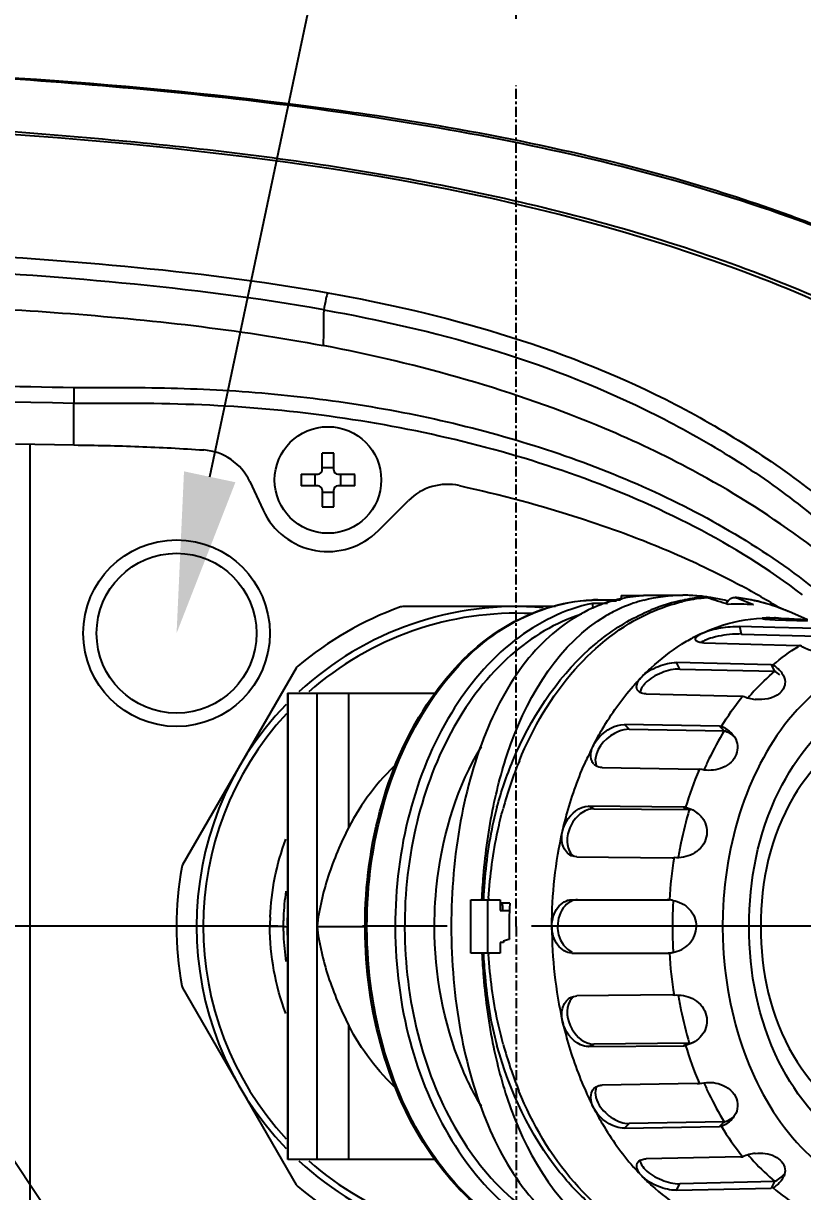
# Model space of a CAD drawing. Header units: millimetres. Extents: x 4086 to 8300, y 123 to 1549.
# Drawn here: x 6767.35 to 6796.59, y 727.1 to 770.94 of the extents above; entities that cross this region are included whole.
import ezdxf
from ezdxf import colors
from ezdxf.entities.mleader import LeaderData, LeaderLine
from ezdxf.math import Vec2, Vec3

# ---------------------------------------------------------------- set-up
doc = ezdxf.new("R2010")
doc.units = ezdxf.units.MM
doc.linetypes.add('CENTER', pattern=[0.6, 0.375, -0.075, 0.075, -0.075])
doc.linetypes.add('CENTER2', pattern=[28.575, 19.05, -3.175, 3.175, -3.175])
for name, color, linetype in [('00_COMPONENTS', 7, 'Continuous'), ('03_ALL_AXES', 7, 'Continuous'), ('51__DRAFT_DIMS', 7, 'Continuous'), ('多重引线', 7, 'Continuous')]:
    doc.layers.add(name, color=color, linetype=linetype)
doc.styles.add('思源黑', font='SourceHanSansCN-Normal.ttf')
doc.dimstyles.new('尺寸标注_细节_1_2比例', dxfattribs={"dimtxt": 7, "dimasz": 6, "dimexe": 2, "dimexo": 1.5, "dimgap": 1, "dimtad": 1, "dimlfac": 2, "dimdsep": 46, "dimtxsty": '思源黑', "dimcen": 0.09, "dimadec": 0, "dimazin": 0, "dimtp": 0.01, "dimtm": 0.01, "dimtfac": 1, "dimtofl": 0, "dimtmove": 0, "dimatfit": 3, "dimfxl": 1, "dimtolj": 1, "dimarcsym": 0})

# ---------------------------------------------------------------- blocks, each defined once
blk = doc.blocks.new('*D1646')
at = {"layer": '51__DRAFT_DIMS', "color": 0, "linetype": 'Continuous', "lineweight": -2}
for p, q in [((6785.846, 771.111), (6785.846, 790.232)), ((6948.346, 776.508), (6948.346, 790.232)), ((6791.846, 788.232), (6942.346, 788.232))]:
    blk.add_line(p, q, dxfattribs=at)
at = {"layer": '51__DRAFT_DIMS', "color": 0}
for points in [[(6791.846, 789.232), (6791.846, 787.232), (6785.846, 788.232)], [(6942.346, 787.232), (6942.346, 789.232), (6948.346, 788.232)]]:
    blk.add_solid(points, dxfattribs=at)
at = {"layer": 'Defpoints', "color": 0}
for p in [(6948.346, 788.232), (6948.346, 775.008), (6785.846, 769.611)]:
    blk.add_point(p, dxfattribs=at)
at = {"layer": '51__DRAFT_DIMS', "color": 0, "insert": (6867.001, 796.358), "char_height": 7, "attachment_point": 2, "style": '思源黑'}
blk.add_mtext('\\A1;\\A1;a', dxfattribs=at)
blk = doc.blocks.new('*D1647')
at = {"layer": '51__DRAFT_DIMS', "color": 0, "linetype": 'Continuous', "lineweight": -2}
for p, q in [((6648.346, 764.797), (6648.346, 790.232)), ((6785.846, 771.111), (6785.846, 790.232)), ((6654.346, 788.232), (6779.846, 788.232))]:
    blk.add_line(p, q, dxfattribs=at)
at = {"layer": '51__DRAFT_DIMS', "color": 0}
for points in [[(6654.346, 789.232), (6654.346, 787.232), (6648.346, 788.232)], [(6779.846, 787.232), (6779.846, 789.232), (6785.846, 788.232)]]:
    blk.add_solid(points, dxfattribs=at)
at = {"layer": 'Defpoints', "color": 0}
for p in [(6785.846, 788.232), (6785.846, 769.611), (6648.346, 763.297)]:
    blk.add_point(p, dxfattribs=at)
at = {"layer": '51__DRAFT_DIMS', "color": 0, "insert": (6717.035, 796.484), "char_height": 7, "attachment_point": 2, "style": '思源黑'}
blk.add_mtext('\\A1;275', dxfattribs=at)

msp = doc.modelspace()

# ---------------------------------------------------------------- linework, layer by layer
at = {"layer": '00_COMPONENTS', "color": 7, "linetype": 'Continuous'}
for p, q in [((6769.2463, 755.1208), (6769.2463, 756.6816)), ((6767.0517, 755.1627), (6769.2463, 755.1208)), ((6767.6071, 718.9587), (6767.6071, 755.1535)), ((6778.5563, 754.1761), (6778.5563, 754.8098)), ((6778.9963, 754.1761), (6778.9963, 754.8098)), ((6777.7726, 754.0261), (6778.4063, 754.0261)), ((6778.3027, 753.5861), (6778.3027, 754.0261)), ((6778.5563, 754.2797), (6778.9963, 754.2797)), ((6779.1463, 754.0261), (6779.7801, 754.0261)), ((6779.2499, 754.0261), (6779.2499, 753.5861)), ((6775.8421, 753.7442), (6776.3423, 752.6716)), ((6778.4063, 753.5861), (6777.7726, 753.5861)), ((6779.7801, 753.5861), (6779.1463, 753.5861)), ((6778.5563, 753.4361), (6778.5563, 752.8023)), ((6778.9963, 753.3325), (6778.5563, 753.3325)), ((6778.9963, 752.8023), (6778.9963, 753.4361)), ((6780.6735, 751.9079), (6781.8029, 753.0372)), ((6788.903, 749.3061), (6789.7611, 749.3061)), ((6789.2418, 749.2635), (6789.2711, 749.2643)), ((6789.6101, 749.2643), (6789.2711, 749.2643)), ((6789.7869, 749.4666), (6789.7869, 749.3061)), ((6789.7869, 749.4666), (6790.6137, 749.4666)), ((6790.6137, 749.4811), (6792.095, 749.4811)), ((6792.8838, 749.406), (6792.8574, 749.4041)), ((6794.0201, 749.3982), (6794.054, 749.3963)), ((6794.7475, 749.1172), (6794.1271, 749.3775)), ((6787.3113, 749.0561), (6781.5816, 749.0561)), ((6789.2711, 749.1751), (6788.7004, 749.1751)), ((6796.7477, 748.5686), (6796.0931, 748.8553)), ((6794.2964, 748.0263), (6794.2306, 748.3127)), ((6795.5484, 748.2763), (6794.2306, 748.3127)), ((6795.3662, 748.6311), (6795.5553, 748.6276)), ((6795.3662, 748.5671), (6795.5567, 748.5615)), ((6795.5553, 748.628), (6795.5349, 748.6286)), ((6795.5567, 748.5615), (6796.7792, 748.5258)), ((6794.2964, 748.0263), (6797.8254, 747.9287)), ((6797.7596, 748.2152), (6795.5484, 748.2763)), ((6792.8856, 747.6947), (6796.4146, 747.5971)), ((6777.5863, 746.7494), (6773.3217, 739.3628)), ((6791.9863, 746.7128), (6791.8611, 746.9565)), ((6795.4103, 746.8735), (6791.8611, 746.9565)), ((6791.9863, 746.7128), (6795.5355, 746.6298)), ((6795.4103, 746.8735), (6795.5355, 746.6298)), ((6777.2603, 745.8061), (6777.2603, 737.3823)), ((6777.2609, 745.8061), (6782.8628, 745.8061)), ((6779.5587, 740.7753), (6779.5587, 745.8061)), ((6790.717, 745.7809), (6794.2662, 745.6979)), ((6790.0762, 744.4541), (6789.9039, 744.6311)), ((6793.4692, 744.5708), (6789.9039, 744.6311)), ((6790.0762, 744.4541), (6793.6415, 744.3937)), ((6793.4692, 744.5708), (6793.6415, 744.3937)), ((6789.0727, 743.0131), (6792.6379, 742.9528)), ((6788.7532, 741.4712), (6788.5507, 741.5642)), ((6792.1262, 741.5325), (6788.5507, 741.5642)), ((6788.7532, 741.4712), (6792.3288, 741.4394)), ((6792.1262, 741.5325), (6792.3288, 741.4394)), ((6792.201, 741.5267), (6792.4078, 741.4522)), ((6788.1137, 739.6621), (6787.9078, 739.7077)), ((6788.1137, 739.6621), (6791.6892, 739.6304)), ((6784.137, 738.0561), (6785.2402, 738.0561)), ((6784.7806, 736.0561), (6784.7806, 738.0561)), ((6785.2402, 738.0561), (6785.2402, 737.6561)), ((6785.6002, 737.9311), (6785.2402, 737.9311)), ((6787.9338, 738.0561), (6791.5889, 738.0561)), ((6777.2656, 737.3823), (6777.2655, 737.059)), ((6785.2402, 737.6561), (6785.5885, 737.6561)), ((6777.1, 737.0561), (6776.5994, 737.056)), ((6777.1, 737.0561), (6777.2656, 737.0561)), ((6777.2655, 737.0524), (6777.2655, 736.7298)), ((6778.3715, 737.0561), (6779.9649, 737.0561)), ((6779.9649, 737.0561), (6780.1641, 737.0561)), ((6780.1679, 736.9797), (6780.1677, 737.0561)), ((6780.2411, 736.9792), (6780.2409, 737.0561)), ((6781.3016, 737.0561), (6781.3018, 736.9754)), ((6777.2603, 736.7298), (6777.2603, 728.3061)), ((6785.366, 736.517), (6785.4388, 736.5383)), ((6785.4388, 736.5383), (6785.5116, 736.5597)), ((6785.5116, 736.5597), (6785.5845, 736.5811)), ((6785.2402, 736.0561), (6784.137, 736.0561)), ((6785.2402, 736.4561), (6785.2402, 736.0561)), ((6785.368, 736.4561), (6785.2402, 736.4561)), ((6787.9338, 736.0561), (6791.5889, 736.0561)), ((6773.3217, 734.7494), (6777.5863, 727.3628)), ((6787.9078, 734.4045), (6788.1137, 734.45)), ((6791.6892, 734.4817), (6788.1137, 734.45)), ((6779.5587, 728.3061), (6779.5587, 733.3368)), ((6788.5507, 732.5479), (6788.7532, 732.641)), ((6788.5507, 732.5479), (6792.1262, 732.5796)), ((6792.3288, 732.6727), (6788.7532, 732.641)), ((6792.3288, 732.6727), (6792.1262, 732.5796)), ((6792.4078, 732.6599), (6792.201, 732.5855)), ((6792.6379, 731.1594), (6789.0727, 731.0991)), ((6789.9039, 729.481), (6790.0762, 729.6581)), ((6789.9039, 729.481), (6793.4692, 729.5414)), ((6793.6415, 729.7184), (6790.0762, 729.6581)), ((6793.6415, 729.7184), (6793.4692, 729.5414)), ((6782.8627, 728.3061), (6777.2669, 728.3061)), ((6794.2662, 728.4142), (6790.717, 728.3312)), ((6791.8611, 727.1557), (6791.9863, 727.3994)), ((6795.5355, 727.4824), (6791.9863, 727.3994)), ((6795.5355, 727.4824), (6795.4103, 727.2387)), ((6791.8611, 727.1557), (6795.4103, 727.2387))]:
    msp.add_line(p, q, dxfattribs=at)
msp.add_lwpolyline([(6785.366, 736.517), (6785.367, 736.4967), (6785.367, 736.4764), (6785.368, 736.4561)], dxfattribs=at)
for centre, radius in [((6778.7763, 753.8061), 2), ((6773.0963, 748.0561), 3.5), ((6773.0963, 748.0561), 3)]:
    msp.add_circle(centre, radius, dxfattribs=at)
for centre, radius, start, end in [((6777.1274, 710.5371), 56.4142, 68.5116, 70.36001), ((6777.5201, 712.6363), 54.3678, 68.08563, 70.00558), ((7157.7071, 754.4686), 379.1324, 179.135161, 179.337615), ((6773.9701, 752.8713), 2.0655, 25, 85.99702), ((6778.4063, 754.1761), 0.15, 270, 0), ((6779.1463, 754.1761), 0.15, 180, 270), ((6778.4063, 753.4361), 0.15, 0, 90), ((6779.1463, 753.4361), 0.15, 90, 180), ((6783.2634, 751.5767), 2.0655, 77.63506, 135.00001), ((6778.7753, 753.8061), 2.6845, 205, 315), ((6780.9719, 725.1477), 28.0497, 58.19039, 61.63837), ((6788.9031, 743.0887), 6.2174, 90.00098, 92.01534), ((6790.9685, 743.8856), 5.5898, 107.91411, 111.18099), ((6789.9653, 743.1483), 6.1579, 92.20683, 96.74725), ((6790.9718, 743.8755), 5.6003, 107.62106, 107.91462), ((6790.9766, 743.8602), 5.6164, 105.02347, 107.61974), ((6792.0376, 743.8942), 5.5838, 107.66835, 117.22548), ((6790.9841, 743.8321), 5.6455, 103.28789, 105.02371), ((6790.9881, 743.8156), 5.6625, 102.9577, 103.28852), ((6790.9903, 743.8057), 5.6726, 102.20109, 102.95757), ((6791.0021, 743.7477), 5.7318, 97.82431, 102.19371), ((6791.0112, 743.6862), 5.794, 97.28498, 97.83013), ((6791.013, 743.6721), 5.8082, 96.87866, 97.28503), ((6791.0151, 743.6544), 5.826, 96.13841, 96.87848), ((6792.0139, 743.9573), 5.5164, 106.59455, 107.63342), ((6791.0201, 743.6055), 5.8751, 93.96689, 96.13624), ((6792.0239, 743.9236), 5.5516, 104.5178, 106.59323), ((6793.4915, 742.5861), 6.8506, 101.35834, 112.16277), ((6793.5321, 743.0521), 6.3582, 102.13594, 103.08961), ((6792.0943, 743.2151), 6.266, 87.70597, 89.9935), ((6793.4366, 742.8172), 6.6133, 100.84931, 101.28585), ((6793.4193, 742.9144), 6.5145, 94.94855, 100.86116), ((6793.53, 743.063), 6.3471, 99.65887, 102.13769), ((6792.0898, 743.0874), 6.3938, 87.23461, 87.71196), ((6792.0871, 743.0318), 6.4494, 86.54428, 87.2343), ((6793.5218, 743.1092), 6.3002, 99.03768, 99.65635), ((6792.0768, 742.8749), 6.6067, 84.02546, 86.53684), ((6793.5155, 743.1502), 6.2587, 96.00716, 99.0399), ((6792.0611, 742.7167), 6.7656, 83.35684, 84.03261), ((6792.0559, 742.6713), 6.8113, 83.13903, 83.35736), ((6793.5118, 743.1832), 6.2255, 95.76099, 96.0043), ((6792.0481, 742.608), 6.8751, 82.12534, 83.13779), ((6793.5106, 743.1945), 6.2142, 94.64826, 95.76124), ((6792.0277, 742.4632), 7.0214, 80.35242, 82.12263), ((6739.7849, 579.7891), 177.7539, 72.311849, 72.578629), ((6791.9708, 742.1426), 7.347, 76.12315, 80.33351), ((6791.9135, 741.8989), 7.5973, 75.78299, 76.14437), ((6793.4079, 742.954), 6.4746, 83.61063, 84.2736), ((6793.4971, 743.1249), 6.2844, 78.23371, 84.24618), ((6793.3983, 742.879), 6.5502, 78.16382, 83.59988), ((6793.3839, 742.8061), 6.6245, 77.74394, 78.17155), ((6793.4222, 742.7958), 6.6218, 68.08898, 78.17982), ((6793.3394, 742.6239), 6.8121, 69.72216, 77.70293), ((6785.8463, 737.0561), 12.75, 109.94844, 130.05156), ((6785.8463, 737.0561), 12, 85.1779, 132.83834), ((6785.8463, 737.0561), 11.75, 87.1116, 131.50161), ((6781.5816, 748.8061), 0.25, 90, 109.94844), ((6790.9772, 743.8659), 5.6113, 112.94406, 114.03966), ((6800.5644, 750.2534), 11.9143, 185.82727, 186.12967), ((6790.9683, 743.887), 5.5884, 112.26535, 112.94372), ((6790.9655, 743.8938), 5.581, 111.18217, 112.26516), ((6792.1151, 743.7409), 5.7555, 117.21367, 120.31594), ((6794.1285, 743.0812), 6.0677, 84.14499, 93.17074), ((6793.2372, 742.3392), 7.1145, 66.33272, 69.74472), ((6793.3164, 742.5179), 6.9191, 66.33927, 68.1349), ((6795.3663, 742.8419), 5.7892, 90.00133, 92.9093), ((6795.2359, 737.7467), 10.886, 87.60395, 88.31821), ((6795.8076, 741.6467), 7.0725, 117.64426, 122.21616), ((6795.6756, 741.8938), 6.7924, 115.81637, 117.62479), ((6795.6218, 742.0045), 6.6693, 114.68039, 115.81423), ((6796.4519, 749.0149), 1.4183, 268.49142, 271.68241), ((6800.1488, 741.5029), 7.1065, 120.95477, 121.48843), ((6777.8029, 746.6244), 0.25, 130.05156, 150), ((6797.3496, 739.8223), 9.471, 138.0847, 138.68894), ((6797.1615, 739.9929), 9.2171, 135.78524, 138.09244), ((3298.1461, 739.662), 3480.2265, 359.9571056, 0.1011518), ((6794.2845, 746.4907), 0.793, 268.67286, 270.52415), ((6794.2832, 746.5853), 0.8876, 270.55375, 273.98646), ((6801.9565, 739.5045), 9.8142, 140.85645, 141.14518), ((6794.991, 747.1578), 1.5947, 246.09899, 263.5318), ((6801.5212, 739.7021), 9.153, 137.56667, 139.62684), ((6785.8463, 737.0561), 12, 136.03413, 223.95668), ((6785.8463, 737.0561), 11.75, 137.25521, 222.71608), ((6803.4889, 738.3287), 11.5569, 148.34629, 154.31318), ((6799.9876, 738.087), 12.6385, 152.8218, 155.75407), ((6799.9067, 737.5482), 15.0752, 157.68815, 164.94481), ((6789.0321, 743.4025), 0.3804, 224.19145, 236.99077), ((6804.2358, 737.9586), 12.3904, 154.26795, 156.34973), ((6805.388, 737.5834), 13.764, 157.15763, 163.35207), ((6792.6482, 743.5647), 0.612, 269.04232, 271.44209), ((6792.6466, 743.6158), 0.6632, 271.47069, 276.018), ((6804.7608, 737.8352), 13.0882, 156.96619, 157.10762), ((6806.1605, 737.2687), 14.4374, 163.20907, 168.35318), ((6792.1222, 741.0019), 0.5307, 81.46232, 89.56386), ((6792.0786, 740.0569), 1.4065, 76.76076, 79.98644), ((6806.7103, 737.1496), 14.9999, 168.33169, 170.45369), ((6807.446, 737.0769), 15.887, 170.73301, 176.4866), ((6791.6939, 740.167), 0.5366, 269.49829, 272.22946), ((6791.6929, 740.189), 0.5586, 272.2466, 277.56271), ((6785.8463, 737.0561), 12.75, 169.94844, 190.05156), ((6773.5382, 739.2378), 0.25, 150, 169.94844), ((6785.8536, 737.0564), 8.7537, 171.35858, 177.71918), ((6802.0493, 737.0646), 17.2752, 176.52118, 176.71991), ((6800.4838, 737.2142), 15.1697, 177.63769, 178.33074), ((6802.632, 737.0574), 17.0541, 177.06357, 177.98831), ((6791.513, 737.5395), 0.5166, 81.54421, 90.00786), ((6791.4689, 736.7345), 1.3214, 79.11988, 84.78824), ((6807.4059, 737.0585), 15.7019, 176.52059, 177.57405), ((6808.1245, 737.0556), 14.5367, 176.98866, 179.99805), ((6786.2318, 737.0205), 9.6324, 177.75392, 179.78903), ((6785.783, 737.0604), 8.683, 177.7267, 178.15311), ((6802.6704, 737.0561), 17.0926, 177.98854, 180.00024), ((6807.4635, 737.0562), 15.7595, 177.57428, 180.00034), ((6785.7435, 737.0612), 8.6435, 179.40653, 180.03365), ((6785.8225, 737.0613), 8.7225, 180.034, 180.48149), ((6785.839, 737.0616), 8.739, 180.48304, 182.28853), ((6785.7669, 737.0609), 8.6669, 178.15288, 179.40625), ((6802.6771, 737.0561), 17.0993, 179.99997, 181.06125), ((6807.4641, 737.056), 15.7601, 179.9997, 182.42567), ((6808.125, 737.0566), 14.5371, 180.00194, 183.01114), ((6785.9103, 737.0653), 8.8104, 182.29357, 188.69712), ((6802.6659, 737.0559), 17.0881, 181.06128, 181.59216), ((6802.0984, 737.0504), 17.3244, 183.2821, 183.45319), ((6791.5131, 736.5717), 0.5156, 269.99917, 278.46027), ((6791.4689, 737.378), 1.3217, 275.21135, 280.88642), ((6807.446, 737.0353), 15.887, 183.5134, 189.26699), ((6807.4016, 737.0534), 15.6976, 182.42576, 183.48162), ((6773.5382, 734.8744), 0.25, 190.05156, 210), ((6791.6936, 733.9305), 0.5513, 82.40772, 90.4534), ((6806.7082, 736.9622), 14.9978, 189.54616, 191.66851), ((6806.1599, 736.8433), 14.4367, 191.6467, 196.7907), ((6799.9178, 736.5676), 15.0869, 195.09705, 202.162), ((6792.1214, 733.1297), 0.5501, 270.50042, 273.13749), ((6792.1233, 733.1008), 0.5211, 273.11208, 278.57873), ((6805.388, 736.5287), 13.764, 196.64793, 202.84236), ((6792.0841, 734.0291), 1.3799, 279.97699, 288.47186), ((6799.9876, 736.0252), 12.6385, 204.24593, 207.1782), ((6804.7608, 736.2769), 13.0882, 202.89237, 203.03381), ((6804.2346, 736.153), 12.389, 203.65019, 205.73225), ((6803.4885, 735.7832), 11.5563, 205.68668, 211.65343), ((6785.8463, 737.0561), 12, 227.14687, 274.81354), ((6785.8463, 737.0561), 11.75, 228.49054, 272.83371), ((6801.9565, 734.6077), 9.8142, 218.85482, 219.14355), ((6794.9911, 726.9543), 1.5947, 96.48746, 113.90104), ((6801.5207, 734.4097), 9.1524, 220.37315, 222.43355), ((6797.3496, 734.2898), 9.471, 221.31106, 221.9153), ((6797.1615, 734.1192), 9.2171, 221.90756, 224.21476), ((6777.8029, 727.4878), 0.25, 210, 229.94844), ((6785.8463, 737.0561), 12.75, 229.94844, 250.05156), ((6795.2618, 727.9445), 0.6772, 332.78027, 336.60341)]:
    msp.add_arc(centre, radius, start, end, dxfattribs=at)
msp.add_ellipse((6777.7978, 737.0561), major_axis=(0, 21.02), ratio=0.3019183, start_param=-1.618388, end_param=-1.5232046, dxfattribs=at)
for points, knots in [([(6689.1641, 767.2467), (6697.1259, 767.9447), (6712.8194, 768.953), (6732.2588, 769.5931), (6747.3895, 769.6405), (6761.9344, 769.2984), (6772.7676, 768.614), (6779.8463, 767.5833)], [0, 0, 0, 0, 0.2640025, 0.5193033, 0.6423762, 0.76371, 1, 1, 1, 1]), ([(6796.0887, 763.6693), (6792.2052, 765.0563), (6784.1512, 767.0339), (6771.863, 768.5916), (6759.498, 769.3276), (6742.9918, 769.7235), (6722.3518, 769.3156), (6705.8617, 768.4692), (6697.6284, 767.8767)], [0, 0, 0, 0, 0.1249125, 0.2499034, 0.3749179, 0.499938, 0.7499661, 1, 1, 1, 1]), ([(6794.0508, 761.7383), (6785.408, 764.9052), (6766.8353, 767.2912), (6748.4788, 767.617), (6739.2641, 767.5186)], [0, 0, 0, 0, 0.4997147, 1, 1, 1, 1]), ([(6739.3338, 767.6343), (6745.8139, 767.7021), (6755.5481, 767.6), (6768.5057, 766.8287), (6778.2103, 765.8274), (6787.8069, 764.0065), (6795.5782, 761.4989), (6801.4348, 758.6295), (6806.8802, 755.0298), (6810.3378, 751.4912), (6812.3711, 748.9529)], [0, 0, 0, 0, 0.2493436, 0.3742985, 0.4993751, 0.6244621, 0.7495694, 0.8121293, 0.8748666, 1, 1, 1, 1]), ([(6796.1099, 763.7272), (6794.7863, 764.209), (6789.4719, 765.9173), (6783.9718, 766.9822), (6779.8463, 767.5833)], [0, 0, 0, 0, 0.2525471, 1, 1, 1, 1]), ([(6659.4568, 758.3809), (6664.2764, 758.7861), (6673.9468, 759.5825), (6688.5348, 760.3643), (6703.2492, 761.0104), (6718.1081, 761.6545), (6733.119, 762.2571), (6748.2673, 762.6545), (6760.9752, 762.5721), (6771.1612, 761.8992), (6776.2476, 761.2783), (6778.7697, 760.8303)], [0, 0, 0, 0, 0.1214109, 0.2435531, 0.3666934, 0.4911407, 0.6169012, 0.7437999, 0.8715431, 0.9356977, 1, 1, 1, 1]), ([(6778.6179, 760.1911), (6776.1097, 760.6402), (6771.0459, 761.2645), (6760.887, 761.9542), (6748.1888, 762.0628), (6733.035, 761.7049), (6718.0092, 761.1245), (6703.1351, 760.4896), (6688.4119, 759.8404), (6673.8191, 759.0578), (6664.1477, 758.2616), (6659.3274, 757.8491)], [0, 0, 0, 0, 0.0639763, 0.1279285, 0.2555972, 0.3825914, 0.508513, 0.6331217, 0.7563807, 0.8785339, 1, 1, 1, 1]), ([(6812.2113, 748.8857), (6809.8814, 751.8129), (6804.4297, 757.1505), (6797.5759, 760.4467), (6794.0508, 761.7383)], [0, 0, 0, 0, 0.4991346, 1, 1, 1, 1]), ([(6778.7697, 760.8303), (6778.7354, 760.759), (6778.6916, 760.5412), (6778.6434, 760.3288), (6778.6179, 760.1911)], [0, 0, 0, 0, 0.3610773, 1, 1, 1, 1]), ([(6778.7697, 760.8303), (6780.9539, 760.4421), (6785.2935, 759.4493), (6790.504, 757.43), (6794.383, 755.2254), (6797.1426, 753.3112), (6799.6439, 751.0547), (6801.0751, 749.3239), (6801.7531, 748.4321)], [0, 0, 0, 0, 0.2488719, 0.4982306, 0.6234061, 0.7487563, 0.8743216, 1, 1, 1, 1]), ([(6708.8451, 737.0561), (6708.8462, 738.9499), (6709.3179, 742.7809), (6711.4118, 748.193), (6714.7986, 752.9433), (6719.2193, 756.6995), (6724.3344, 759.2091), (6729.7577, 760.4085), (6734.2353, 760.2888), (6737.696, 760.3479), (6740.9545, 760.3884), (6744.8771, 760.4603), (6749.5487, 760.5295), (6754.2669, 760.5614), (6760.7103, 760.5104), (6768.8539, 760.1816), (6775.3695, 759.4628), (6778.6, 758.8514)], [0, 0, 0, 0, 0.0684333, 0.1378606, 0.2076161, 0.2770638, 0.3453061, 0.4115705, 0.4755014, 0.5066045, 0.5366962, 0.5932436, 0.6483742, 0.7055221, 0.7637373, 0.8811933, 1, 1, 1, 1]), ([(6778.6179, 760.1911), (6780.6982, 759.8198), (6784.8327, 758.8939), (6789.7884, 756.9865), (6793.5039, 754.9616), (6796.1441, 753.199), (6798.5617, 751.1405), (6799.9716, 749.5615), (6800.6284, 748.7361)], [0, 0, 0, 0, 0.2500794, 0.5001546, 0.6252787, 0.7502881, 0.8751806, 1, 1, 1, 1]), ([(6792.4723, 754.1586), (6791.3918, 754.7371), (6786.9637, 756.8339), (6782.2008, 758.1564), (6778.6, 758.8515)], [0, 0, 0, 0, 0.250489, 1, 1, 1, 1]), ([(6743.3178, 757.5124), (6747.6391, 757.5249), (6756.2818, 757.5279), (6764.9229, 757.3637), (6769.243, 757.2776)], [0, 0, 0, 0, 0.5000212, 1, 1, 1, 1]), ([(6769.243, 757.2776), (6769.2421, 757.2375), (6769.2375, 757.0389), (6769.2363, 756.8399), (6769.2463, 756.6816)], [0, 0, 0, 0, 0.2015741, 1, 1, 1, 1]), ([(6769.243, 757.2776), (6770.5402, 757.2773), (6773.1346, 757.29), (6778.3114, 756.9783), (6784.7096, 755.8545), (6792.0278, 753.2157), (6796.4195, 750.37), (6798.3157, 748.6338)], [0, 0, 0, 0, 0.1255407, 0.2509847, 0.5015331, 0.7511987, 1, 1, 1, 1]), ([(6778.828, 756.1981), (6777.2428, 756.4174), (6774.0478, 756.6939), (6770.8463, 756.6824), (6769.2463, 756.6816)], [0, 0, 0, 0, 0.5000436, 1, 1, 1, 1]), ([(6796.5912, 749.4989), (6794.0501, 751.4246), (6788.2397, 754.3268), (6781.9871, 755.7612), (6778.828, 756.1981)], [0, 0, 0, 0, 0.4999377, 1, 1, 1, 1]), ([(6769.2463, 755.1209), (6770.0562, 755.1094), (6771.6801, 755.075), (6773.3022, 754.9885), (6774.1143, 754.9317)], [0, 0, 0, 0, 0.4987038, 1, 1, 1, 1]), ([(6783.7057, 753.5943), (6785.2517, 753.2554), (6787.5814, 752.6377), (6790.6265, 751.5544), (6792.6256, 750.6926), (6793.832, 750.0816), (6794.2965, 749.8305)], [0, 0, 0, 0, 0.4211672, 0.6403483, 0.8595295, 1, 1, 1, 1]), ([(6780.1677, 737.0561), (6780.1677, 738.6053), (6780.5687, 741.6174), (6782.3356, 745.5837), (6785.1011, 748.4512), (6787.5344, 749.2618), (6788.6844, 749.3022)], [0, 0, 0, 0, 0.2854573, 0.5516655, 0.7879542, 1, 1, 1, 1]), ([(6780.2409, 737.0561), (6780.2409, 738.6341), (6780.6535, 741.6964), (6782.4664, 745.7061), (6785.2897, 748.5606), (6787.7552, 749.3061), (6788.903, 749.3061)], [0, 0, 0, 0, 0.2879777, 0.5553444, 0.7905324, 1, 1, 1, 1]), ([(6794.054, 749.3975), (6794.0662, 749.3967), (6794.0916, 749.3927), (6794.114, 749.3791), (6794.1236, 749.3701)], [0, 0, 0, 0, 0.4809794, 1, 1, 1, 1]), ([(6788.7004, 749.1751), (6787.6495, 748.956), (6785.5253, 747.8891), (6783.1602, 745.0389), (6781.6451, 741.2897), (6781.3016, 738.4912), (6781.3016, 737.0561)], [0, 0, 0, 0, 0.2118889, 0.4503975, 0.716745, 1, 1, 1, 1]), ([(6788.2981, 748.7697), (6787.3228, 748.4627), (6785.402, 747.2962), (6783.2879, 744.5076), (6781.9451, 740.9472), (6781.6491, 738.3201), (6781.6553, 736.977)], [0, 0, 0, 0, 0.2136909, 0.4536916, 0.7193157, 1, 1, 1, 1]), ([(6788.6914, 748.9905), (6787.8341, 748.6081), (6786.208, 747.2986), (6784.5971, 744.4416), (6783.6206, 740.9308), (6783.2932, 737.0564), (6783.6207, 733.1818), (6784.5973, 729.6712), (6786.2075, 726.8137), (6787.8338, 725.5042), (6788.6911, 725.1218)], [0, 0, 0, 0, 0.1029904, 0.220551, 0.3549529, 0.4999957, 0.6450397, 0.779444, 0.8969996, 1, 1, 1, 1]), ([(6785.9601, 743.2715), (6786.4691, 744.5077), (6787.7536, 746.7244), (6789.7911, 748.3474), (6790.8663, 748.8298)], [0, 0, 0, 0, 0.5314988, 1, 1, 1, 1]), ([(6788.5857, 747.4561), (6788.7623, 747.6145), (6789.4697, 748.2016), (6790.2754, 748.6738), (6790.9072, 748.9306)], [0, 0, 0, 0, 0.2580394, 1, 1, 1, 1]), ([(6788.7004, 749.1751), (6788.7004, 749.1704), (6788.7035, 749.1266), (6788.7077, 749.0828), (6788.7117, 749.0438)], [0, 0, 0, 0, 0.1064201, 1, 1, 1, 1]), ([(6784.9889, 741.5706), (6785.1543, 742.3603), (6785.8771, 745.0372), (6787.4872, 747.7022), (6789.2099, 748.7094)], [0, 0, 0, 0, 0.2879068, 1, 1, 1, 1]), ([(6792.837, 748.0646), (6793.0158, 748.1467), (6793.7299, 748.4375), (6794.4994, 748.5945), (6795.0725, 748.6236)], [0, 0, 0, 0, 0.2553718, 1, 1, 1, 1]), ([(6792.837, 748.0646), (6793.0536, 748.1641), (6793.5219, 748.271), (6793.995, 748.3193), (6794.2306, 748.3127)], [0, 0, 0, 0, 0.502864, 1, 1, 1, 1]), ([(6795.0733, 748.6034), (6795.0733, 748.6296), (6795.2282, 748.6129), (6795.2939, 748.6311), (6795.3662, 748.6311)], [0, 0, 0, 0, 0.2657991, 1, 1, 1, 1]), ([(6795.1489, 748.5815), (6795.1299, 748.5839), (6795.1099, 748.5885), (6795.0733, 748.596), (6795.0733, 748.6034)], [0, 0, 0, 0, 0.7213905, 1, 1, 1, 1]), ([(6795.3662, 748.5671), (6795.3443, 748.5678), (6795.2717, 748.5705), (6795.1991, 748.5749), (6795.1489, 748.5815)], [0, 0, 0, 0, 0.30249, 1, 1, 1, 1]), ([(6796.0723, 748.6035), (6796.1373, 748.5997), (6796.3733, 748.5858), (6796.6093, 748.5721), (6796.7804, 748.5671)], [0, 0, 0, 0, 0.2756674, 1, 1, 1, 1]), ([(6792.6348, 747.9384), (6792.6431, 747.9462), (6792.6612, 747.9617), (6792.6803, 747.9759), (6792.6906, 747.983)], [0, 0, 0, 0, 0.4761858, 1, 1, 1, 1]), ([(6794.2964, 748.0263), (6794.2175, 748.0284), (6793.8535, 748.0188), (6793.4895, 747.9654), (6793.2146, 747.8895)], [0, 0, 0, 0, 0.2166998, 1, 1, 1, 1]), ([(6785.1179, 741.5243), (6785.2824, 742.118), (6786.0254, 744.2986), (6787.327, 746.3274), (6788.5857, 747.4561)], [0, 0, 0, 0, 0.2670669, 1, 1, 1, 1]), ([(6790.5553, 746.4205), (6790.6698, 746.5381), (6791.1274, 746.9834), (6791.6357, 747.3776), (6792.0372, 747.6304)], [0, 0, 0, 0, 0.2570561, 1, 1, 1, 1]), ([(6792.5811, 747.7978), (6792.5799, 747.8002), (6792.5779, 747.8052), (6792.5764, 747.8103), (6792.5758, 747.8129)], [0, 0, 0, 0, 0.5027323, 1, 1, 1, 1]), ([(6792.8856, 747.6947), (6792.8634, 747.6953), (6792.7881, 747.6997), (6792.7119, 747.7119), (6792.6625, 747.732)], [0, 0, 0, 0, 0.2939972, 1, 1, 1, 1]), ([(6802.5225, 747.1066), (6802.022, 747.2701), (6800.9672, 747.4527), (6798.7809, 747.1493), (6796.215, 745.4087), (6794.2345, 741.9939), (6793.6835, 739.2574), (6793.6079, 737.8192)], [0, 0, 0, 0, 0.1071261, 0.2139927, 0.4423784, 0.706969, 1, 1, 1, 1]), ([(6790.5553, 746.4205), (6790.7267, 746.5965), (6791.1545, 746.8382), (6791.6287, 746.9619), (6791.8611, 746.9565)], [0, 0, 0, 0, 0.5138329, 1, 1, 1, 1]), ([(6791.9863, 746.7128), (6791.7541, 746.7182), (6791.2801, 746.5952), (6790.8521, 746.3542), (6790.6808, 746.1784)], [0, 0, 0, 0, 0.486151, 1, 1, 1, 1]), ([(6795.4103, 746.8735), (6795.4227, 746.8732), (6795.4468, 746.8722), (6795.4709, 746.8701), (6795.4826, 746.8688)], [0, 0, 0, 0, 0.5118062, 1, 1, 1, 1]), ([(6795.4826, 746.8688), (6795.524, 746.8423), (6795.673, 746.7365), (6795.8027, 746.5967), (6795.864, 746.4774)], [0, 0, 0, 0, 0.2679819, 1, 1, 1, 1]), ([(6790.387, 745.9361), (6790.3708, 745.9676), (6790.3317, 746.1488), (6790.4559, 746.3183), (6790.5553, 746.4205)], [0, 0, 0, 0, 0.1988804, 1, 1, 1, 1]), ([(6790.6808, 746.1784), (6790.6529, 746.1499), (6790.5646, 746.0491), (6790.4953, 745.9215), (6790.4876, 745.8267)], [0, 0, 0, 0, 0.2952961, 1, 1, 1, 1]), ([(6788.7446, 743.8597), (6788.8498, 744.0644), (6789.2791, 744.8455), (6789.7992, 745.5781), (6790.2356, 746.0746)], [0, 0, 0, 0, 0.2582397, 1, 1, 1, 1]), ([(6795.8906, 746.0216), (6795.8555, 745.9401), (6795.5947, 745.6112), (6795.1259, 745.5377), (6794.8114, 745.5732)], [0, 0, 0, 0, 0.2190566, 1, 1, 1, 1]), ([(6794.5803, 737.0561), (6794.5803, 738.7813), (6795.1932, 742.0122), (6797.3446, 744.6856), (6798.6355, 745.3821)], [0, 0, 0, 0, 0.5404922, 1, 1, 1, 1]), ([(6788.7446, 743.8597), (6788.8017, 743.9708), (6789.0817, 744.3527), (6789.5537, 744.637), (6789.9039, 744.6311)], [0, 0, 0, 0, 0.2629002, 1, 1, 1, 1]), ([(6790.0762, 744.4541), (6789.9423, 744.4563), (6789.3805, 744.3141), (6788.8693, 743.8094), (6788.816, 743.3717)], [0, 0, 0, 0, 0.2330006, 1, 1, 1, 1]), ([(6793.4692, 744.5708), (6793.4817, 744.5706), (6793.5062, 744.5695), (6793.5307, 744.5669), (6793.5427, 744.5653)], [0, 0, 0, 0, 0.508446, 1, 1, 1, 1]), ([(6799.3898, 744.6259), (6798.0665, 744.221), (6795.6582, 741.8412), (6795.0186, 738.7261), (6795.0186, 737.0561)], [0, 0, 0, 0, 0.4531396, 1, 1, 1, 1]), ([(6794.1139, 743.9954), (6794.1831, 743.7933), (6794.095, 743.2674), (6793.6549, 743.0169), (6793.4209, 742.9542)], [0, 0, 0, 0, 0.4687785, 1, 1, 1, 1]), ([(6782.7773, 737.0561), (6782.7773, 737.6663), (6782.9214, 740.0022), (6783.6423, 742.3264), (6784.5356, 743.8091)], [0, 0, 0, 0, 0.2606339, 1, 1, 1, 1]), ([(6788.7593, 743.1374), (6788.7215, 743.1762), (6788.5856, 743.3967), (6788.6548, 743.6849), (6788.7446, 743.8597)], [0, 0, 0, 0, 0.2162493, 1, 1, 1, 1]), ([(6787.582, 740.633), (6787.6351, 740.864), (6787.8645, 741.7653), (6788.1794, 742.6453), (6788.464, 743.277)], [0, 0, 0, 0, 0.2549533, 1, 1, 1, 1]), ([(6784.5579, 738.0561), (6784.5707, 738.3559), (6784.6441, 739.5347), (6784.8084, 740.7084), (6784.9889, 741.5706)], [0, 0, 0, 0, 0.2541199, 1, 1, 1, 1]), ([(6785.1179, 741.5243), (6785.0419, 741.2502), (6784.7762, 740.1095), (6784.6516, 738.9396), (6784.61, 738.0547)], [0, 0, 0, 0, 0.2430445, 1, 1, 1, 1]), ([(6784.8059, 738.1129), (6784.8576, 738.9643), (6785.0096, 740.0927), (6785.2759, 741.1939), (6785.3489, 741.464)], [0, 0, 0, 0, 0.7530153, 1, 1, 1, 1]), ([(6787.582, 740.633), (6787.6111, 740.7593), (6787.7765, 741.1873), (6788.2163, 741.5672), (6788.5507, 741.5642)], [0, 0, 0, 0, 0.279418, 1, 1, 1, 1]), ([(6788.7532, 741.4712), (6788.5721, 741.4728), (6788.1802, 741.2889), (6787.8137, 740.7831), (6787.6957, 740.1688), (6787.8745, 739.78), (6788.012, 739.6741)], [0, 0, 0, 0, 0.2317364, 0.5087694, 0.7779138, 1, 1, 1, 1]), ([(6792.8928, 741.0199), (6793.0075, 740.8144), (6793.0546, 740.2637), (6792.6757, 739.8802), (6792.4568, 739.7668)], [0, 0, 0, 0, 0.4883388, 1, 1, 1, 1]), ([(6779.5587, 740.7754), (6779.2567, 740.1831), (6778.8677, 739.2694), (6778.5556, 738.1617), (6778.4388, 737.5307), (6778.3748, 737.2158), (6778.3716, 737.0565)], [0, 0, 0, 0, 0.5084553, 0.7560198, 0.8781228, 1, 1, 1, 1]), ([(6787.908, 739.7077), (6787.7663, 739.7725), (6787.5301, 740.0816), (6787.5394, 740.4474), (6787.582, 740.633)], [0, 0, 0, 0, 0.45004, 1, 1, 1, 1]), ([(6787.1814, 737.0561), (6787.1814, 737.3036), (6787.2994, 737.7688), (6787.7332, 738.0561), (6787.9338, 738.0561)], [0, 0, 0, 0, 0.5524493, 1, 1, 1, 1]), ([(6787.8664, 737.9802), (6787.7957, 737.941), (6787.5159, 737.7132), (6787.3936, 737.3306), (6787.3936, 737.0561)], [0, 0, 0, 0, 0.227411, 1, 1, 1, 1]), ([(6791.7183, 738.0322), (6791.947, 737.9882), (6792.3997, 737.7714), (6792.6042, 737.2905), (6792.6042, 737.0561)], [0, 0, 0, 0, 0.4983408, 1, 1, 1, 1]), ([(6778.6001, 715.2605), (6775.3695, 714.6491), (6768.8539, 713.9303), (6760.7102, 713.6014), (6754.2667, 713.5504), (6749.5485, 713.5823), (6744.8767, 713.6515), (6740.9541, 713.7234), (6737.6956, 713.7638), (6734.2347, 713.8229), (6729.7569, 713.7031), (6724.3335, 714.9027), (6719.2182, 717.4125), (6714.7974, 721.1689), (6711.4107, 725.9195), (6709.317, 731.3313), (6708.8448, 735.1624), (6708.8457, 737.0561)], [0, 0, 0, 0, 0.1188066, 0.2362623, 0.2944773, 0.3516251, 0.4067555, 0.4633033, 0.4933955, 0.5244992, 0.5884314, 0.6546973, 0.7229412, 0.7923905, 0.8621476, 0.9315735, 1, 1, 1, 1]), ([(6778.3716, 737.0508), (6778.3748, 736.8918), (6778.4395, 736.5775), (6778.5564, 735.9474), (6778.8685, 734.8411), (6779.2571, 733.9285), (6779.5587, 733.337)], [0, 0, 0, 0, 0.1218047, 0.2439057, 0.4914926, 1, 1, 1, 1]), ([(6788.6845, 724.8099), (6787.5392, 724.8502), (6785.1166, 725.6537), (6782.3566, 728.5), (6780.5853, 732.4415), (6780.1747, 735.4375), (6780.1679, 736.9797)], [0, 0, 0, 0, 0.2121502, 0.4484048, 0.7145107, 1, 1, 1, 1]), ([(6788.903, 724.8061), (6787.7599, 724.8061), (6785.3054, 725.5448), (6782.4877, 728.3778), (6780.6704, 732.3623), (6780.2481, 735.4082), (6780.2411, 736.9792)], [0, 0, 0, 0, 0.2095775, 0.4447277, 0.7119858, 1, 1, 1, 1]), ([(6781.3018, 736.9754), (6781.3084, 735.5476), (6781.6613, 732.7658), (6783.1807, 729.0419), (6785.5406, 726.2135), (6787.6546, 725.1551), (6788.7004, 724.937)], [0, 0, 0, 0, 0.2833001, 0.5495514, 0.7880153, 1, 1, 1, 1]), ([(6781.6553, 736.977), (6781.6615, 735.6477), (6781.9755, 733.0517), (6783.3273, 729.5392), (6785.4332, 726.7925), (6787.3362, 725.6445), (6788.3021, 725.3411)], [0, 0, 0, 0, 0.2807983, 0.5462518, 0.7861502, 1, 1, 1, 1]), ([(6784.5337, 730.3063), (6784.246, 730.7841), (6783.2013, 732.886), (6782.7773, 735.2728), (6782.7773, 737.0561)], [0, 0, 0, 0, 0.238231, 1, 1, 1, 1]), ([(6787.9338, 736.0561), (6787.7332, 736.0561), (6787.2994, 736.3434), (6787.1814, 736.8085), (6787.1814, 737.0561)], [0, 0, 0, 0, 0.4475427, 1, 1, 1, 1]), ([(6787.3936, 737.0561), (6787.3936, 736.9493), (6787.4365, 736.5738), (6787.6903, 736.1933), (6787.9461, 736.0947)], [0, 0, 0, 0, 0.2802201, 1, 1, 1, 1]), ([(6791.7185, 736.08), (6791.9472, 736.124), (6792.3997, 736.3408), (6792.6042, 736.8216), (6792.6042, 737.0561)], [0, 0, 0, 0, 0.4982729, 1, 1, 1, 1]), ([(6798.6734, 728.7098), (6797.3725, 729.3983), (6795.1979, 732.0771), (6794.5803, 735.3223), (6794.5803, 737.0561)], [0, 0, 0, 0, 0.4591429, 1, 1, 1, 1]), ([(6795.0186, 737.0561), (6795.0186, 735.386), (6795.6582, 732.2709), (6798.0665, 729.8912), (6799.3898, 729.4863)], [0, 0, 0, 0, 0.5468604, 1, 1, 1, 1]), ([(6784.5579, 736.0561), (6784.5707, 735.7562), (6784.6441, 734.5774), (6784.8084, 733.4037), (6784.989, 732.5414)], [0, 0, 0, 0, 0.2541234, 1, 1, 1, 1]), ([(6784.6088, 736.0576), (6784.6229, 735.7587), (6784.7042, 734.5918), (6784.8852, 733.4271), (6785.1179, 732.5878)], [0, 0, 0, 0, 0.2557266, 1, 1, 1, 1]), ([(6793.6079, 736.2929), (6793.6833, 734.8588), (6794.2295, 732.1281), (6796.2089, 728.7238), (6799.1799, 726.6604), (6801.4992, 726.6789), (6802.4867, 726.994)], [0, 0, 0, 0, 0.2936559, 0.5589468, 0.788037, 1, 1, 1, 1]), ([(6785.3516, 732.6381), (6785.2781, 732.9095), (6785.0097, 734.0164), (6784.8571, 735.1509), (6784.8054, 736.0069)], [0, 0, 0, 0, 0.2469009, 1, 1, 1, 1]), ([(6787.582, 733.4792), (6787.5394, 733.6648), (6787.5301, 734.0306), (6787.7663, 734.3396), (6787.908, 734.4045)], [0, 0, 0, 0, 0.5499531, 1, 1, 1, 1]), ([(6792.4558, 734.3459), (6792.6749, 734.2327), (6793.0543, 733.8494), (6793.0076, 733.2983), (6792.893, 733.0927)], [0, 0, 0, 0, 0.5116612, 1, 1, 1, 1]), ([(6787.8548, 734.2521), (6787.6858, 733.9475), (6787.7868, 733.1533), (6788.419, 732.638), (6788.7532, 732.641)], [0, 0, 0, 0, 0.510334, 1, 1, 1, 1]), ([(6788.5507, 732.5479), (6788.4491, 732.547), (6787.9851, 732.669), (6787.6637, 733.1239), (6787.582, 733.4792)], [0, 0, 0, 0, 0.2178279, 1, 1, 1, 1]), ([(6787.582, 733.4792), (6787.6351, 733.2481), (6787.8645, 732.3469), (6788.1794, 731.4668), (6788.464, 730.8352)], [0, 0, 0, 0, 0.2549533, 1, 1, 1, 1]), ([(6784.989, 732.5414), (6785.1543, 731.7518), (6785.8771, 729.0751), (6787.4869, 726.4102), (6789.2094, 725.403)], [0, 0, 0, 0, 0.2879078, 1, 1, 1, 1]), ([(6788.5841, 726.6574), (6788.1816, 727.0186), (6786.6002, 728.7116), (6785.5899, 730.8852), (6785.1179, 732.5878)], [0, 0, 0, 0, 0.2343855, 1, 1, 1, 1]), ([(6790.8391, 725.2946), (6789.7646, 725.782), (6787.7313, 727.4145), (6786.4518, 729.6373), (6785.9455, 730.8764)], [0, 0, 0, 0, 0.4685028, 1, 1, 1, 1]), ([(6788.7446, 730.2525), (6788.7103, 730.3192), (6788.6152, 730.5446), (6788.6382, 730.8502), (6788.7593, 730.9748)], [0, 0, 0, 0, 0.3015014, 1, 1, 1, 1]), ([(6792.6379, 731.1594), (6792.6508, 731.1596), (6792.6769, 731.1592), (6792.7029, 731.1572), (6792.7161, 731.1558)], [0, 0, 0, 0, 0.4934226, 1, 1, 1, 1]), ([(6793.4198, 731.1582), (6793.682, 731.0882), (6794.0662, 730.8349), (6794.1867, 730.3058), (6794.1019, 730.0606), (6794.0377, 729.9573)], [0, 0, 0, 0, 0.5239733, 0.765114, 1, 1, 1, 1]), ([(6788.8157, 730.7425), (6788.8322, 730.6036), (6788.9827, 730.2406), (6789.4223, 729.8276), (6789.8661, 729.6545), (6790.0762, 729.6581)], [0, 0, 0, 0, 0.2372403, 0.6432798, 1, 1, 1, 1]), ([(6789.9039, 729.481), (6789.7989, 729.4793), (6789.327, 729.5763), (6788.914, 729.9228), (6788.7446, 730.2525)], [0, 0, 0, 0, 0.2207772, 1, 1, 1, 1]), ([(6788.7446, 730.2525), (6788.8498, 730.0477), (6789.2791, 729.2667), (6789.7992, 728.5341), (6790.2356, 728.0375)], [0, 0, 0, 0, 0.2582397, 1, 1, 1, 1]), ([(6793.5427, 729.5469), (6793.5307, 729.5452), (6793.5062, 729.5427), (6793.4817, 729.5416), (6793.4692, 729.5414)], [0, 0, 0, 0, 0.491554, 1, 1, 1, 1]), ([(6790.5553, 727.6917), (6790.5158, 727.7324), (6790.4036, 727.8607), (6790.3325, 728.07), (6790.387, 728.176)], [0, 0, 0, 0, 0.3223878, 1, 1, 1, 1]), ([(6794.2662, 728.4142), (6794.2791, 728.4145), (6794.3053, 728.4145), (6794.3316, 728.4132), (6794.3449, 728.4123)], [0, 0, 0, 0, 0.490842, 1, 1, 1, 1]), ([(6794.8109, 728.5389), (6795.0587, 728.5669), (6795.5275, 728.5343), (6795.9007, 728.1574), (6795.9268, 727.9599)], [0, 0, 0, 0, 0.5558578, 1, 1, 1, 1]), ([(6790.6793, 727.9352), (6790.8506, 727.7589), (6791.279, 727.5172), (6791.7537, 727.3939), (6791.9863, 727.3994)], [0, 0, 0, 0, 0.5136607, 1, 1, 1, 1]), ([(6791.8611, 727.1557), (6791.6287, 727.1502), (6791.1545, 727.2739), (6790.7267, 727.5157), (6790.5553, 727.6917)], [0, 0, 0, 0, 0.4861583, 1, 1, 1, 1]), ([(6790.5553, 727.6917), (6790.6698, 727.5741), (6791.1274, 727.1288), (6791.6357, 726.7345), (6792.0372, 726.4818)], [0, 0, 0, 0, 0.2570561, 1, 1, 1, 1]), ([(6795.864, 727.6347), (6795.8027, 727.5155), (6795.673, 727.3757), (6795.524, 727.2698), (6795.4826, 727.2433)], [0, 0, 0, 0, 0.7320192, 1, 1, 1, 1]), ([(6795.4826, 727.2433), (6795.4709, 727.2421), (6795.4468, 727.24), (6795.4227, 727.239), (6795.4103, 727.2387)], [0, 0, 0, 0, 0.4881938, 1, 1, 1, 1])]:
    msp.add_open_spline(points, degree=3, knots=knots, dxfattribs=at)
for points in [[(6769.2463, 756.6816), (6760.6004, 756.8294), (6751.9537, 756.9667), (6743.3065, 756.9895)], [(6778.7763, 754.8136), (6778.7032, 754.8136), (6778.6298, 754.8136), (6778.5569, 754.8079)], [(6778.9963, 754.8098), (6778.9231, 754.8124), (6778.8498, 754.8149), (6778.7766, 754.8117)], [(6777.7726, 754.0261), (6777.77, 753.9529), (6777.7675, 753.8796), (6777.7707, 753.8064)], [(6779.7839, 753.8061), (6779.7839, 753.8792), (6779.7839, 753.9526), (6779.7782, 754.0255)], [(6800.1154, 748.5413), (6797.8864, 750.7838), (6795.2597, 752.6662), (6792.4723, 754.1587)], [(6777.7688, 753.8061), (6777.7688, 753.7329), (6777.7687, 753.6596), (6777.7744, 753.5867)], [(6779.7801, 753.5861), (6779.7826, 753.6593), (6779.7851, 753.7326), (6779.782, 753.8058)], [(6778.5563, 752.8023), (6778.6295, 752.7998), (6778.7028, 752.7973), (6778.776, 752.8004)], [(6778.7763, 752.7985), (6778.8495, 752.7985), (6778.9228, 752.7985), (6778.9957, 752.8042)], [(6790.6322, 749.2979), (6791.1079, 749.4211), (6791.6036, 749.4811), (6792.095, 749.4811)], [(6790.8663, 748.8298), (6791.26, 749.0063), (6791.6719, 749.1474), (6792.0921, 749.2451)], [(6793.0038, 749.3892), (6792.9662, 749.401), (6792.923, 749.4113), (6792.8861, 749.3978)], [(6793.7353, 749.1607), (6793.7675, 749.237), (6793.8205, 749.3101), (6793.8899, 749.3553)], [(6793.8899, 749.3553), (6793.9282, 749.3802), (6793.9744, 749.3982), (6794.0201, 749.3982)], [(6795.691, 748.6232), (6795.8181, 748.6179), (6795.9452, 748.6108), (6796.0723, 748.6035)], [(6792.5758, 747.8129), (6792.5655, 747.858), (6792.6012, 747.9068), (6792.6348, 747.9384)], [(6792.6906, 747.983), (6792.7364, 748.0149), (6792.7862, 748.0412), (6792.837, 748.0646)], [(6793.2146, 747.8895), (6793.1086, 747.8603), (6793.0034, 747.8254), (6792.9034, 747.7796)], [(6792.6625, 747.732), (6792.6302, 747.7452), (6792.5957, 747.7661), (6792.5811, 747.7978)], [(6792.9034, 747.7796), (6792.8595, 747.7595), (6792.8165, 747.7371), (6792.776, 747.7109)], [(6795.4826, 746.8688), (6795.7823, 747.1236), (6796.1015, 747.3575), (6796.4369, 747.5629)], [(6796.9235, 747.3975), (6796.773, 747.4458), (6796.627, 747.5127), (6796.4935, 747.5973)], [(6794.7657, 745.8779), (6795.0093, 746.1443), (6795.2695, 746.3966), (6795.5453, 746.6295)], [(6795.7416, 746.5003), (6795.6759, 746.5516), (6795.6053, 746.5969), (6795.532, 746.6366)], [(6795.864, 746.4774), (6795.9145, 746.3792), (6795.9413, 746.2616), (6795.9268, 746.1521)], [(6795.9268, 746.1521), (6795.9208, 746.1074), (6795.9084, 746.0631), (6795.8906, 746.0216)], [(6777.2669, 745.8061), (6777.2669, 742.9981), (6777.2661, 740.1902), (6777.2656, 737.3823)], [(6790.4833, 745.8376), (6790.4437, 745.8608), (6790.408, 745.8953), (6790.387, 745.9361)], [(6790.717, 745.7809), (6790.6369, 745.7828), (6790.5525, 745.7971), (6790.4833, 745.8376)], [(6793.5427, 744.5653), (6793.7765, 744.9459), (6794.0335, 745.3135), (6794.3138, 745.6614)], [(6793.5427, 744.5653), (6793.6799, 744.5033), (6793.8104, 744.4179), (6793.9155, 744.31)], [(6793.8738, 744.2894), (6793.7986, 744.3331), (6793.7187, 744.3695), (6793.6367, 744.3987)], [(6794.0087, 744.1988), (6793.9659, 744.2319), (6793.9206, 744.2621), (6793.8738, 744.2894)], [(6793.9155, 744.31), (6794.0019, 744.2211), (6794.0737, 744.1127), (6794.1139, 743.9954)], [(6781.388, 743.1841), (6780.6477, 742.4996), (6780.0166, 741.6736), (6779.5587, 740.7753)], [(6788.816, 743.3717), (6788.8048, 743.2803), (6788.8114, 743.1828), (6788.8447, 743.097)], [(6789.0727, 743.0131), (6788.9868, 743.0145), (6788.8968, 743.0367), (6788.8248, 743.0835)], [(6793.4209, 742.9542), (6793.194, 742.8934), (6792.9433, 742.8967), (6792.7161, 742.9563)], [(6792.4078, 741.4522), (6792.485, 741.4168), (6792.559, 741.3731), (6792.6267, 741.3218)], [(6792.6267, 741.3218), (6792.6824, 741.2795), (6792.7343, 741.2317), (6792.7803, 741.179)], [(6792.7803, 741.179), (6792.8231, 741.1301), (6792.8611, 741.0766), (6792.8928, 741.0199)], [(6787.1814, 737.0561), (6787.1814, 738.2558), (6787.3134, 739.4637), (6787.582, 740.633)], [(6776.6068, 737.398), (6776.6458, 738.3927), (6776.8446, 739.3945), (6777.1968, 740.3256)], [(6792.4568, 739.7668), (6792.2487, 739.6591), (6791.9999, 739.6155), (6791.7664, 739.6352)], [(6785.327, 737.8395), (6785.3282, 737.87), (6785.3288, 737.9005), (6785.33, 737.9311)], [(6788.1468, 738.0561), (6788.0499, 738.0561), (6787.9511, 738.0271), (6787.8664, 737.9802)], [(6777.2655, 737.059), (6777.2649, 737.1666), (6777.2599, 737.2741), (6777.2601, 737.3817)], [(6777.1961, 733.7892), (6776.8054, 734.8249), (6776.6003, 735.9491), (6776.5994, 737.056)], [(6777.2601, 736.7304), (6777.2599, 736.8378), (6777.2649, 736.945), (6777.2655, 737.0524)], [(6778.3671, 728.3061), (6778.3671, 731.221), (6778.3701, 734.1359), (6778.3716, 737.0508)], [(6787.1814, 737.0561), (6787.1814, 735.8563), (6787.3134, 734.6485), (6787.582, 733.4792)], [(6777.2655, 736.7298), (6777.2651, 733.9219), (6777.265, 731.114), (6777.2669, 728.3061)], [(6788.0122, 734.4381), (6787.9478, 734.3886), (6787.8942, 734.3231), (6787.8548, 734.2521)], [(6791.7664, 734.4769), (6791.9995, 734.4967), (6792.2479, 734.4532), (6792.4558, 734.3459)], [(6781.3911, 730.9252), (6780.6495, 731.6102), (6780.0172, 732.4373), (6779.5587, 733.3368)], [(6792.893, 733.0927), (6792.7875, 732.9034), (6792.6047, 732.7504), (6792.4078, 732.6599)], [(6792.7161, 731.1558), (6792.943, 731.2154), (6793.1932, 731.2187), (6793.4198, 731.1582)], [(6788.7593, 730.9748), (6788.8094, 731.0263), (6788.877, 731.0634), (6788.9464, 731.0819)], [(6788.8453, 731.0166), (6788.8117, 730.931), (6788.8049, 730.8337), (6788.8157, 730.7425)], [(6788.9464, 731.0819), (6788.9874, 731.0929), (6789.0302, 731.0984), (6789.0727, 731.0991)], [(6793.6367, 729.7135), (6793.7692, 729.7607), (6793.8972, 729.8271), (6794.0085, 729.9132)], [(6794.0377, 729.9573), (6794.003, 729.9014), (6793.9614, 729.8494), (6793.9155, 729.8022)], [(6793.9155, 729.8022), (6793.8104, 729.6942), (6793.6799, 729.6089), (6793.5427, 729.5469)], [(6793.5427, 729.5469), (6793.7765, 729.1662), (6794.0335, 728.7986), (6794.3138, 728.4508)], [(6790.387, 728.176), (6790.416, 728.2324), (6790.4737, 728.2754), (6790.5328, 728.2982)], [(6790.4876, 728.2854), (6790.4909, 728.2442), (6790.5025, 728.2034), (6790.5185, 728.1654)], [(6790.5185, 728.1654), (6790.5549, 728.0791), (6790.6141, 728.0023), (6790.6793, 727.9352)], [(6790.5328, 728.2982), (6790.591, 728.3207), (6790.6546, 728.3298), (6790.717, 728.3312)], [(6794.7657, 728.2342), (6795.0093, 727.9679), (6795.2695, 727.7156), (6795.5452, 727.4827)], [(6795.532, 727.4756), (6795.6759, 727.5536), (6795.8128, 727.6543), (6795.917, 727.7807)], [(6795.9268, 727.9599), (6795.9394, 727.8648), (6795.9213, 727.7636), (6795.8833, 727.6756)], [(6795.4826, 727.2433), (6795.7823, 726.9885), (6796.1015, 726.7547), (6796.4369, 726.5492)]]:
    msp.add_open_spline(points, degree=3, dxfattribs=at)
at = {"layer": '03_ALL_AXES', "color": 7, "linetype": 'CENTER'}
for q in [(6785.8463, 768.6112), (6785.8463, 705.501)]:
    msp.add_line((6785.8463, 737.0561), q, dxfattribs=at)
at = {"layer": '03_ALL_AXES', "color": 7, "linetype": 'CENTER2'}
msp.add_line((6948.3463, 737.0597), (6617.5368, 737.0597), dxfattribs=at)

# ---------------------------------------------------------------- dimensions: what is measured, and where the dimension line sits
at = {"layer": '51__DRAFT_DIMS', "color": 7, "linetype": 'Continuous'}
dim = msp.add_linear_dim(base=(6785.8463, 788.232), p1=(6648.3463, 763.2967), p2=(6785.8463, 769.6112), dimstyle='尺寸标注_细节_1_2比例', dxfattribs=at)
dim.commit()
dim.dimension.update_dxf_attribs({"geometry": '*D1647', "text_midpoint": (6717.0352, 788.232), "dimtype": 160})
dim = msp.add_linear_dim(base=(6948.3463, 788.232), p1=(6785.8463, 769.6112), p2=(6948.3463, 775.0077), text='\\A1;a', dimstyle='尺寸标注_细节_1_2比例', dxfattribs=at)
dim.commit()
dim.dimension.update_dxf_attribs({"geometry": '*D1646', "text_midpoint": (6867.0005, 788.232), "dimtype": 160})

# ---------------------------------------------------------------- leaders
at = {"layer": '多重引线'}
ml = msp.add_multileader_mtext('Standard', dxfattribs=at)
ml.set_content('{\\C7;network port}', style='思源黑')
ml.set_leader_properties()
ml.build(insert=Vec2(0, 0))
ml.multileader.update_dxf_attribs({"text_left_attachment_type": 5, "text_right_attachment_type": 5, "dogleg_length": 1, "arrow_head_size": 6})
ctx = ml.context
ctx.base_point, ctx.char_height, ctx.arrow_head_size, ctx.plane_origin = Vec3(6784.7157, 816.1776), 7, 6, Vec3(6742.1115, 751.8778)
ctx.left_attachment, ctx.right_attachment = 5, 5
notes = []
notes.append((ctx, [(0, (1, 1, 0), (6783.7157, 816.1776), (1, 0), 1, [(0, [(6741.6965, 739.1761)], 0, [])])]))
ctx.mtext.insert, ctx.mtext.flow_direction = Vec3(6786.7157, 826.0075), 5
ml = msp.add_multileader_mtext('Standard', dxfattribs=at)
ml.set_content('{\\C7;Holding brake button}', style='思源黑')
ml.set_leader_properties()
ml.build(insert=Vec2(0, 0))
ml.multileader.update_dxf_attribs({"text_left_attachment_type": 5, "text_right_attachment_type": 5, "dogleg_length": 1, "arrow_head_size": 6})
ctx = ml.context
ctx.base_point, ctx.char_height, ctx.arrow_head_size, ctx.plane_origin = Vec3(6785.523, 801.9915), 7, 6, Vec3(6766.6038, 760.7239)
ctx.left_attachment, ctx.right_attachment = 5, 5
notes.append((ctx, [(0, (1, 1, 0), (6784.523, 801.9915), (1, 0), 1, [(0, [(6773.0963, 748.0561)], 0, [])])]))
ctx.mtext.insert, ctx.mtext.flow_direction = Vec3(6787.523, 812.0035), 5
ml = msp.add_multileader_mtext('Standard', dxfattribs=at)
ml.set_content('{\\C7;indicator}', style='思源黑')
ml.set_leader_properties()
ml.build(insert=Vec2(0, 0))
ml.multileader.update_dxf_attribs({"text_left_attachment_type": 5, "text_right_attachment_type": 5, "dogleg_length": 1, "arrow_head_size": 6})
ctx = ml.context
ctx.base_point, ctx.char_height, ctx.arrow_head_size, ctx.plane_origin = Vec3(6795.0692, 687.6358), 7, 6, Vec3(6757.3056, 749.9645)
ctx.left_attachment, ctx.right_attachment = 5, 5
notes.append((ctx, [(0, (1, 1, 0), (6794.0692, 687.6358), (1, 0), 1, [(0, [(6761.1448, 737.0561)], 0, [])])]))
ctx.mtext.insert, ctx.mtext.flow_direction = Vec3(6797.0692, 695.3736), 5
for ctx, leaders in notes:
    for number, flags, end, landing, length, lines in leaders:
        leader = LeaderData()
        leader.index, (leader.has_last_leader_line, leader.has_dogleg_vector, leader.attachment_direction) = number, flags
        leader.last_leader_point, leader.dogleg_vector, leader.dogleg_length = Vec3(end), Vec3(landing), length
        for number, points, colour, breaks in lines:
            line = LeaderLine()
            line.index, line.vertices, line.color, line.breaks = number, Vec3.list(points), colors.encode_raw_color(colour), breaks
            leader.lines.append(line)
        ctx.leaders.append(leader)

doc.saveas('drawing.dxf')
